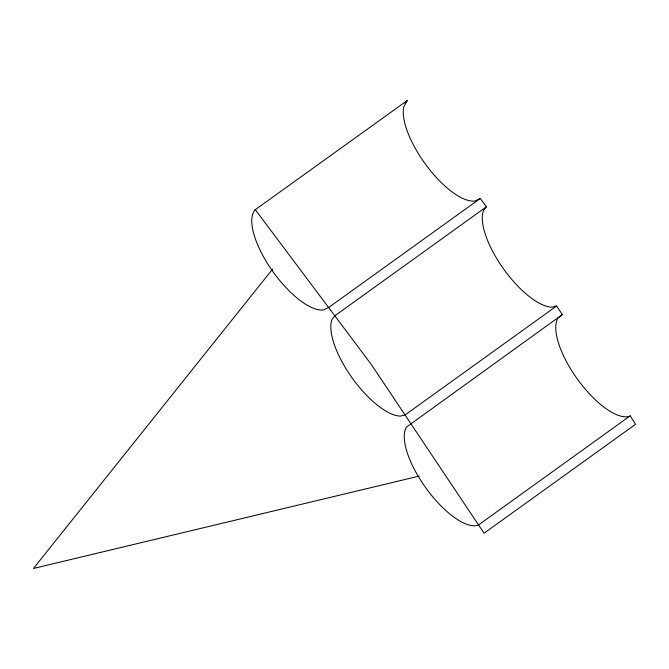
<?xml version="1.0" encoding="UTF-8"?>
<svg xmlns="http://www.w3.org/2000/svg" width="669" height="669" viewBox="0 0 669 669"><rect width="100%" height="100%" fill="white"/><g stroke="black" fill="none" stroke-linecap="round" stroke-linejoin="round"><path stroke-width="1" d="M407.254 100.526L403.75 106.806A61.297 23.423 54.3 0 0 427.157 166.456A61.297 23.423 54.3 0 0 475.166 200.984L480.258 198.484L486.438 206.78L483.511 210.509A61.297 23.423 54.3 0 0 503.046 268.21A61.297 23.423 54.3 0 0 551.866 307.18L556.6 306.009L562.345 314.589L557.996 318.126A61.297 23.423 54.3 0 0 578.075 380.017A61.297 23.423 54.3 0 0 629.797 416.168L630.198 415.842L635.55 424.288L484.063 533.218L371.32 364.505L255.299 209.681L407.254 100.526L404.996 103.344M272.676 268.997L33.45 568.474L419.279 476.077M480.258 198.484L328.772 307.414L323.679 309.906A61.297 23.423 54.3 0 1 270.987 268.871A61.297 23.423 54.3 0 1 255.299 209.681M486.438 206.78L334.952 315.709L332.025 319.439A61.297 23.423 54.3 0 0 351.56 377.132A61.297 23.423 54.3 0 0 400.38 416.11L405.113 414.939L556.6 306.009M562.345 314.589L406.509 427.056A61.297 23.423 54.3 0 0 426.588 488.947A61.297 23.423 54.3 0 0 478.31 525.09L630.198 415.842"/></g></svg>
